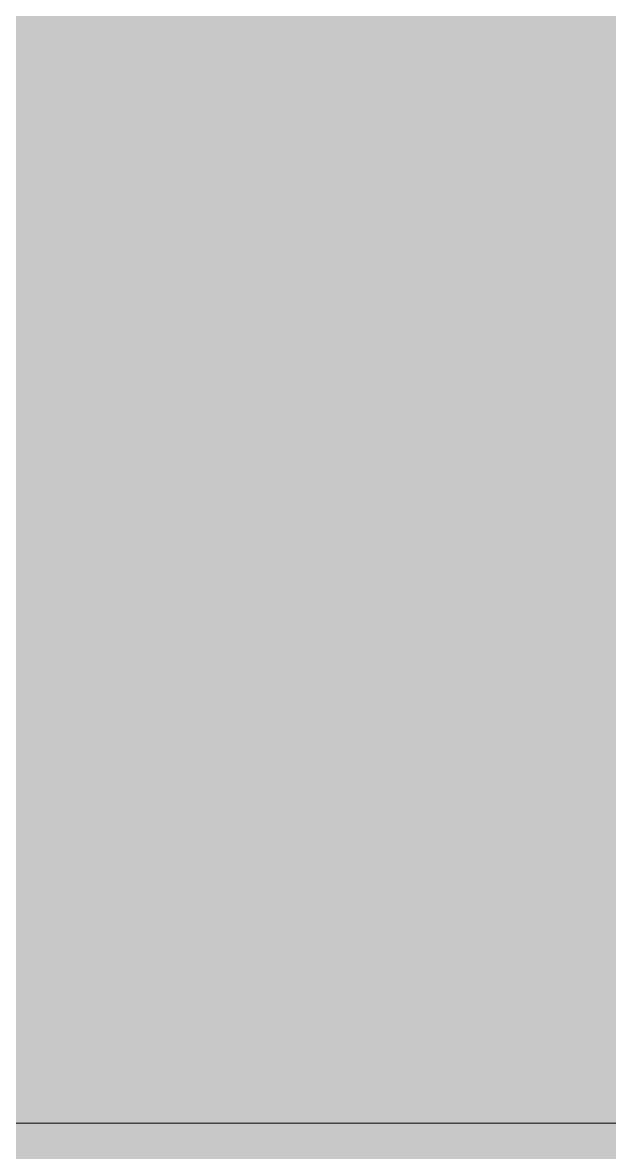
# Model space of a CAD drawing. Header units: inches. Extents: x 20139 to 37433, y -23296 to -20170.
# Drawn here: x 31429.474 to 31430.724, y -22685.74 to -22683.336 of the extents above; entities that cross this region are included whole.
import ezdxf

# ---------------------------------------------------------------- set-up
doc = ezdxf.new("R2010")
doc.units = ezdxf.units.IN
doc.header["$MEASUREMENT"] = 0
doc.layers.add('A-GLAZ-CWMG', color=51, linetype='Continuous', lineweight=9)

# ---------------------------------------------------------------- blocks, each defined once
blk = doc.blocks.new('Rectangular Mullion - Rectangular Mullion 1-838706-Level 1')
at = {"layer": 'A-GLAZ-CWMG'}
h = blk.add_hatch(color=256, dxfattribs=at)
h.paths.add_polyline_path([(22173.0152, -22685.6778), (22173.0152, -22652.6153), (22170.7652, -22652.6153), (22170.7652, -22685.6778)], flags=0)
h.paths.add_polyline_path([(22169.7652, -22685.6778), (22169.7652, -22652.6153), (22169.0152, -22652.6153), (22169.0152, -22685.6778)], flags=0)
blk = doc.blocks.new('Rectangular Mullion - Rectangular Mullion 1-838711-Level 1')
at = {"layer": 'A-GLAZ-CWMG'}
blk.add_hatch(color=256, dxfattribs=at).paths.add_polyline_path([(0, -2), (-2, -2), (-2, 2), (0, 2)], flags=0)
at = {"layer": 'A-GLAZ-CWMG', "lineweight": 13}
blk.add_line((-2, 2), (-2, -2), dxfattribs=at)

msp = doc.modelspace()

# ---------------------------------------------------------------- block references
at = {"layer": 'A-GLAZ-CWMG'}
msp.add_blockref('Rectangular Mullion - Rectangular Mullion 1-838706-Level 1', (9258.45897, 0), dxfattribs=at)
at = {"layer": 'A-GLAZ-CWMG', "extrusion": (0, 0, -1), "rotation": 270}
msp.add_blockref('Rectangular Mullion - Rectangular Mullion 1-838711-Level 1', (-31429.47419, -22687.67781), dxfattribs=at)

doc.saveas('drawing.dxf')
